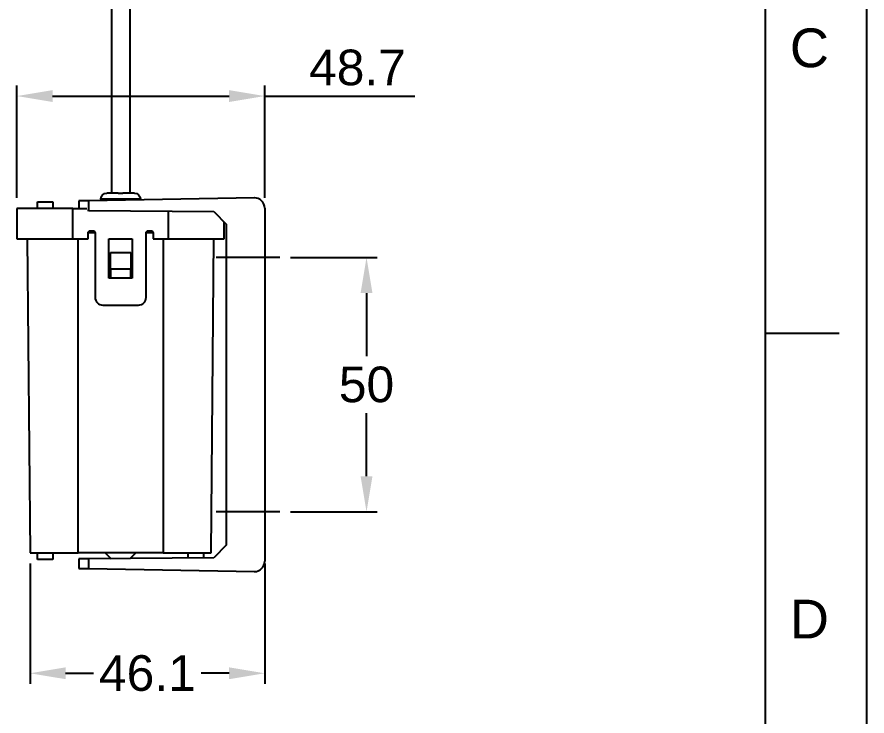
# Model space of a CAD drawing. Header units: millimetres. Extents: x 5401 to 6241, y 1473 to 2067.
# Drawn here: x 6073.8 to 6240.7, y 1639 to 1776.3 of the extents above; entities that cross this region are included whole.
import ezdxf

# ---------------------------------------------------------------- set-up
doc = ezdxf.new("R2010")
doc.units = ezdxf.units.MM
doc.linetypes.add('CENTERX2', pattern=[101.6, 63.5, -12.7, 12.7, -12.7])
for name, color, linetype in [('CENTER', 1, 'CENTERX2'), ('DIM', 3, 'Continuous'), ('FORM', 7, 'Continuous')]:
    doc.layers.add(name, color=color, linetype=linetype)
doc.styles.get("Standard").update_dxf_attribs({"font": 'arial.ttf'})
doc.dimstyles.new('사본 ISO-25', dxfattribs={"dimtxt": 7, "dimasz": 7, "dimexe": 2.1, "dimexo": 2.1, "dimgap": 2, "dimtad": 1, "dimtih": 1, "dimtoh": 1, "dimdec": 1, "dimdsep": 46, "dimtxsty": 'Standard', "dimcen": 0, "dimclrd": 3, "dimclre": 3, "dimclrt": 4, "dimazin": 2, "dimtp": 0.1, "dimtm": 0.1, "dimtfac": 0.714286, "dimtdec": 1, "dimtmove": 0, "dimatfit": 3, "dimfxl": 1, "dimarcsym": 0})

# ---------------------------------------------------------------- blocks, each defined once
blk = doc.blocks.new('*D150')
at = {"layer": 'DIM', "color": 3, "lineweight": -2, "transparency": 16777216}
for p, q in [((6073.76, 1740.84), (6073.76, 1762.91)), ((6122.41, 1740.84), (6122.41, 1762.91)), ((6080.76, 1760.81), (6115.41, 1760.81)), ((6122.41, 1760.81), (6151.88, 1760.81))]:
    blk.add_line(p, q, dxfattribs=at)
at = {"layer": 'DIM', "color": 3, "transparency": 16777216}
for points in [[(6080.76, 1761.98), (6080.76, 1759.65), (6073.76, 1760.81)], [(6115.41, 1761.98), (6115.41, 1759.65), (6122.41, 1760.81)]]:
    blk.add_solid(points, dxfattribs=at)
at = {"layer": 'DIM', "color": 4, "transparency": 16777216, "insert": (6140.64, 1766.39), "char_height": 7, "attachment_point": 5}
blk.add_mtext('48.7', dxfattribs=at)
blk = doc.blocks.new('*D153')
at = {"layer": 'DIM', "color": 3, "lineweight": -2, "transparency": 16777216}
for p, q in [((6127.51, 1729.1), (6144.51, 1729.1)), ((6142.41, 1722.1), (6142.41, 1709.67)), ((6142.41, 1686.1), (6142.41, 1698.52)), ((6127.51, 1679.1), (6144.51, 1679.1))]:
    blk.add_line(p, q, dxfattribs=at)
at = {"layer": 'DIM', "color": 3, "transparency": 16777216}
for points in [[(6141.25, 1722.1), (6143.58, 1722.1), (6142.41, 1729.1)], [(6141.25, 1686.1), (6143.58, 1686.1), (6142.41, 1679.1)]]:
    blk.add_solid(points, dxfattribs=at)
at = {"layer": 'DIM', "color": 4, "transparency": 16777216, "insert": (6142.41, 1704.1), "char_height": 7, "attachment_point": 5}
blk.add_mtext('50', dxfattribs=at)
blk = doc.blocks.new('*D151')
at = {"layer": 'DIM', "color": 3, "lineweight": -2, "transparency": 16777216}
for p, q in [((6076.32, 1668.94), (6076.32, 1645.28)), ((6122.41, 1668.94), (6122.41, 1645.28)), ((6083.32, 1647.38), (6088.81, 1647.38)), ((6115.41, 1647.38), (6109.92, 1647.38))]:
    blk.add_line(p, q, dxfattribs=at)
at = {"layer": 'DIM', "color": 3, "transparency": 16777216}
for points in [[(6083.32, 1648.55), (6083.32, 1646.22), (6076.32, 1647.38)], [(6115.41, 1648.55), (6115.41, 1646.22), (6122.41, 1647.38)]]:
    blk.add_solid(points, dxfattribs=at)
at = {"layer": 'DIM', "color": 4, "transparency": 16777216, "insert": (6099.37, 1647.38), "char_height": 7, "attachment_point": 5}
blk.add_mtext('46.1', dxfattribs=at)

msp = doc.modelspace()

# ---------------------------------------------------------------- linework, layer by layer
at = {"extrusion": (1, -2.22045e-16, -2.96747e-13)}
for p, q in [((6092.31, 1831.74), (6092.31, 1741.74)), ((6095.91, 1831.74), (6095.91, 1741.74)), ((6093.66, 1741.74), (6091.41, 1741.74)), ((6093.66, 1741.74), (6094.56, 1741.74)), ((6096.81, 1741.74), (6094.56, 1741.74)), ((6077.81, 1738.74), (6077.81, 1740.04)), ((6077.81, 1740.04), (6080.81, 1740.04)), ((6080.81, 1740.04), (6080.81, 1738.74)), ((6087.88, 1740.25), (6085.91, 1740.21)), ((6085.91, 1740.21), (6085.91, 1738.74)), ((6087.37, 1740.24), (6087.36, 1740.24)), ((6087.36, 1740.24), (6087.36, 1740.24)), ((6120.38, 1740.81), (6087.88, 1740.25)), ((6087.88, 1738.33), (6087.88, 1740.25)), ((6098.01, 1740.54), (6090.21, 1740.54)), ((6090.21, 1740.54), (6090.21, 1740.29)), ((6098.01, 1740.54), (6098.01, 1740.42)), ((6084.76, 1738.74), (6073.76, 1738.74)), ((6073.76, 1738.74), (6073.76, 1732.74)), ((6084.76, 1738.74), (6087.48, 1738.74)), ((6084.76, 1732.74), (6084.76, 1738.74)), ((6085.91, 1738.79), (6085.86, 1738.74)), ((6087.98, 1738.33), (6087.58, 1738.33)), ((6087.88, 1738.33), (6112.41, 1738.12)), ((6103.46, 1738.2), (6103.46, 1732.74)), ((6112.41, 1738.12), (6114.91, 1735.6)), ((6122.41, 1738.81), (6122.41, 1669.38)), ((6114.46, 1732.74), (6114.46, 1736.05)), ((6114.91, 1672.6), (6114.91, 1735.6)), ((6087.71, 1732.74), (6087.71, 1733.84)), ((6089.1, 1733.94), (6087.72, 1733.94)), ((6088.21, 1734.34), (6088.61, 1734.34)), ((6089.11, 1733.84), (6089.11, 1721.24)), ((6099.11, 1721.24), (6099.11, 1733.84)), ((6100.5, 1733.94), (6099.12, 1733.94)), ((6099.61, 1734.34), (6100.01, 1734.34)), ((6100.51, 1733.84), (6100.51, 1732.74)), ((6073.76, 1732.74), (6084.76, 1732.74)), ((6075.78, 1732.74), (6076.32, 1671.04)), ((6084.76, 1732.74), (6087.71, 1732.74)), ((6085.76, 1671.04), (6085.76, 1732.74)), ((6091.81, 1725.04), (6091.81, 1732.74)), ((6091.81, 1732.74), (6096.41, 1732.74)), ((6096.41, 1732.74), (6096.41, 1725.04)), ((6100.51, 1732.74), (6103.46, 1732.74)), ((6102.46, 1732.74), (6102.46, 1671.04)), ((6103.46, 1732.74), (6114.46, 1732.74)), ((6111.9, 1671.04), (6112.44, 1732.74)), ((6092.11, 1730.07), (6096.11, 1730.07)), ((6092.11, 1726.87), (6092.11, 1730.07)), ((6096.11, 1730.07), (6096.11, 1726.87)), ((6092.11, 1726.87), (6092.11, 1725.04)), ((6092.11, 1726.87), (6096.11, 1726.87)), ((6096.11, 1725.04), (6096.11, 1726.87)), ((6096.41, 1725.04), (6091.81, 1725.04)), ((6090.61, 1719.74), (6097.61, 1719.74)), ((6114.91, 1672.6), (6112.41, 1670.08)), ((6076.32, 1671.04), (6085.76, 1671.04)), ((6077.81, 1669.74), (6077.81, 1671.04)), ((6080.81, 1669.74), (6077.81, 1669.74)), ((6080.81, 1671.04), (6080.81, 1669.74)), ((6102.46, 1671.04), (6085.76, 1671.04)), ((6087.88, 1669.87), (6085.91, 1669.85)), ((6085.91, 1669.85), (6085.91, 1667.99)), ((6112.41, 1670.08), (6087.88, 1669.87)), ((6087.88, 1667.95), (6087.88, 1669.87)), ((6091.11, 1671.04), (6092.25, 1669.9)), ((6096.01, 1669.94), (6097.11, 1671.04)), ((6102.46, 1671.04), (6111.9, 1671.04)), ((6107.41, 1670.04), (6107.41, 1671.04)), ((6110.41, 1671.04), (6110.41, 1670.06)), ((6085.91, 1667.99), (6087.88, 1667.95)), ((6087.88, 1667.95), (6120.38, 1667.38))]:
    msp.add_line(p, q, dxfattribs=at)
at = {"extrusion": (-5.04871e-29, 2.22045e-16, -1)}
for centre, radius, start, end in [((-6091.41, 1740.54), 1.2, 0, 90), ((-6096.81, 1740.54), 1.2, 90, 180), ((-6088.21, 1733.84), 0.5, 0, 90), ((-6088.61, 1733.84), 0.5, 90, 180), ((-6099.61, 1733.84), 0.5, 0, 90), ((-6100.01, 1733.84), 0.5, 90, 180)]:
    msp.add_arc(centre, radius, start, end, dxfattribs=at)
for centre, start, end in [((6090.61, 1721.24), 180, 270), ((6097.61, 1721.24), 270, 0)]:
    msp.add_arc(centre, 1.5, start, end)
for centre, start_param, end_param in [((6120.41, 1738.81), 3.141593, 4.729842), ((6120.41, 1669.38), 1.553343, 3.141593)]:
    msp.add_ellipse(centre, major_axis=(-2, 0), ratio=1, start_param=start_param, end_param=end_param)
msp.add_open_spline([(6093.66, 1741.74), (6093.69, 1741.74), (6093.73, 1741.74), (6093.83, 1741.74), (6093.91, 1741.73), (6094.05, 1741.73), (6094.11, 1741.73), (6094.25, 1741.73), (6094.32, 1741.73), (6094.45, 1741.74), (6094.51, 1741.74), (6094.56, 1741.74)], degree=3, knots=[0.42236619, 0.42236619, 0.42236619, 0.42236619, 0.43214208, 0.43214208, 0.45279992, 0.45279992, 0.46934817, 0.46934817, 0.48746188, 0.48746188, 0.50331301, 0.50331301, 0.50331301, 0.50331301])
at = {"layer": 'CENTER'}
for p, q in [((6125.41, 1729.1), (6112.91, 1729.1)), ((6125.41, 1679.1), (6112.91, 1679.1))]:
    msp.add_line(p, q, dxfattribs=at)
at = {"layer": 'FORM', "color": 7, "linetype": 'Continuous'}
for p, q in [((6240.71, 1472.61), (6240.71, 2066.61)), ((6220.72, 1714.21), (6235.25, 1714.21))]:
    msp.add_line(p, q, dxfattribs=at)
at = {"layer": 'FORM', "linetype": 'Continuous'}
msp.add_line((6220.71, 2046.61), (6220.71, 1492.61), dxfattribs=at)

# ---------------------------------------------------------------- texts
at = {"layer": 'FORM', "char_height": 7.62, "attachment_point": 5}
for s, insert in [('C', (6229.4, 1770.23)), ('D', (6229.4, 1658.03))]:
    msp.add_mtext_dynamic_manual_height_columns(s, width=10, gutter_width=12.5, heights=[0], dxfattribs=dict(at, insert=insert))

# ---------------------------------------------------------------- dimensions: what is measured, and where the dimension line sits
at = {"layer": 'DIM'}
dim = msp.add_linear_dim(base=(6122.41269096, 1760.8128876), p1=(6073.76269096, 1738.73677247), p2=(6122.41269096, 1738.73677247), dimstyle='사본 ISO-25', dxfattribs=at)
dim.commit()
dim.dimension.update_dxf_attribs({"geometry": '*D150', "text_midpoint": (6140.64495562, 1760.8128876), "dimtype": 160})
dim = msp.add_linear_dim(base=(6142.41, 1679.1), p1=(6125.41, 1729.1), p2=(6125.41, 1679.1), angle=90, dimstyle='사본 ISO-25', override={"dimtad": 0}, dxfattribs=at)
dim.commit()
dim.dimension.update_dxf_attribs({"geometry": '*D153', "text_midpoint": (6142.41, 1704.1)})
dim = msp.add_linear_dim(base=(6122.41, 1647.38), p1=(6076.32, 1671.04), p2=(6122.41, 1671.04), dimstyle='사본 ISO-25', override={"dimtad": 0}, dxfattribs=at)
dim.commit()
dim.dimension.update_dxf_attribs({"geometry": '*D151', "text_midpoint": (6099.37, 1647.38)})

doc.saveas('drawing.dxf')
